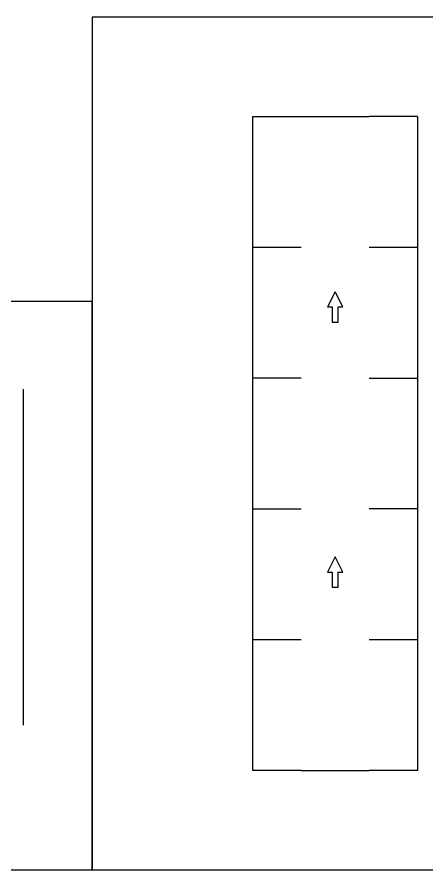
# Model space of a CAD drawing. Header units: millimetres. Extents: x 0 to 183, y -1 to 139.
# Drawn here: x 26.63 to 48.6, y 0.1 to 45.82 of the extents above; entities that cross this region are included whole.
import ezdxf

# ---------------------------------------------------------------- set-up
doc = ezdxf.new("R2010")
doc.units = ezdxf.units.MM
for name, color, linetype, true_color in [('AG-DIAGRAM', 7, 'Continuous', 0xfecc66), ('AG-LAYOUT', 7, 'Continuous', 0x66ccff), ('X-VPRT', 6, 'Continuous', 0xff00ff)]:
    doc.layers.add(name, color=color, linetype=linetype, true_color=true_color)

msp = doc.modelspace()

# ---------------------------------------------------------------- linework, layer by layer
at = {"layer": 'AG-DIAGRAM'}
msp.add_line((26.983, 7.869), (26.983, 25.869), dxfattribs=at)
for points in [[(41.856, 40.487), (45.514, 40.487)], [(41.856, 5.435), (45.514, 5.435)]]:
    msp.add_lwpolyline(points, dxfattribs=at)
at = {"layer": 'AG-LAYOUT'}
for p, q in [((39.266, 33.477), (39.266, 40.487)), ((39.266, 40.487), (41.856, 40.487)), ((48.105, 40.487), (45.514, 40.487)), ((48.105, 40.487), (48.105, 33.477)), ((39.266, 26.466), (39.266, 33.477)), ((39.266, 33.477), (41.856, 33.477)), ((45.514, 33.477), (48.105, 33.477)), ((48.105, 33.477), (48.105, 26.466)), ((39.266, 19.456), (39.266, 26.466)), ((41.856, 26.466), (39.266, 26.466)), ((45.514, 26.466), (48.105, 26.466)), ((48.105, 26.466), (48.105, 19.456)), ((39.266, 19.456), (41.856, 19.456)), ((39.266, 12.446), (39.266, 19.456)), ((48.105, 19.456), (45.514, 19.456)), ((48.105, 19.456), (48.105, 12.446)), ((39.266, 12.446), (41.856, 12.446)), ((39.266, 5.435), (39.266, 12.446)), ((45.514, 12.446), (48.105, 12.446)), ((48.105, 12.446), (48.105, 5.435)), ((41.856, 5.435), (39.266, 5.435)), ((48.105, 5.435), (45.514, 5.435))]:
    msp.add_line(p, q, dxfattribs=at)
for points in [[(43.838, 30.283), (44.092, 30.283), (43.685, 31.096), (43.279, 30.283), (43.533, 30.283), (43.533, 29.471), (43.838, 29.471)], [(43.838, 16.067), (44.092, 16.067), (43.685, 16.88), (43.279, 16.067), (43.533, 16.067), (43.533, 15.254), (43.838, 15.254)]]:
    msp.add_lwpolyline(points, close=True, dxfattribs=at)
at = {"layer": 'X-VPRT'}
for points in [[(30.664, 45.821), (30.664, 0.101), (76.384, 0.101), (76.384, 45.821)], [(0.184, 30.581), (0.184, 0.101), (30.664, 0.101), (30.664, 30.581)]]:
    msp.add_lwpolyline(points, close=True, dxfattribs=at)

doc.saveas('drawing.dxf')
